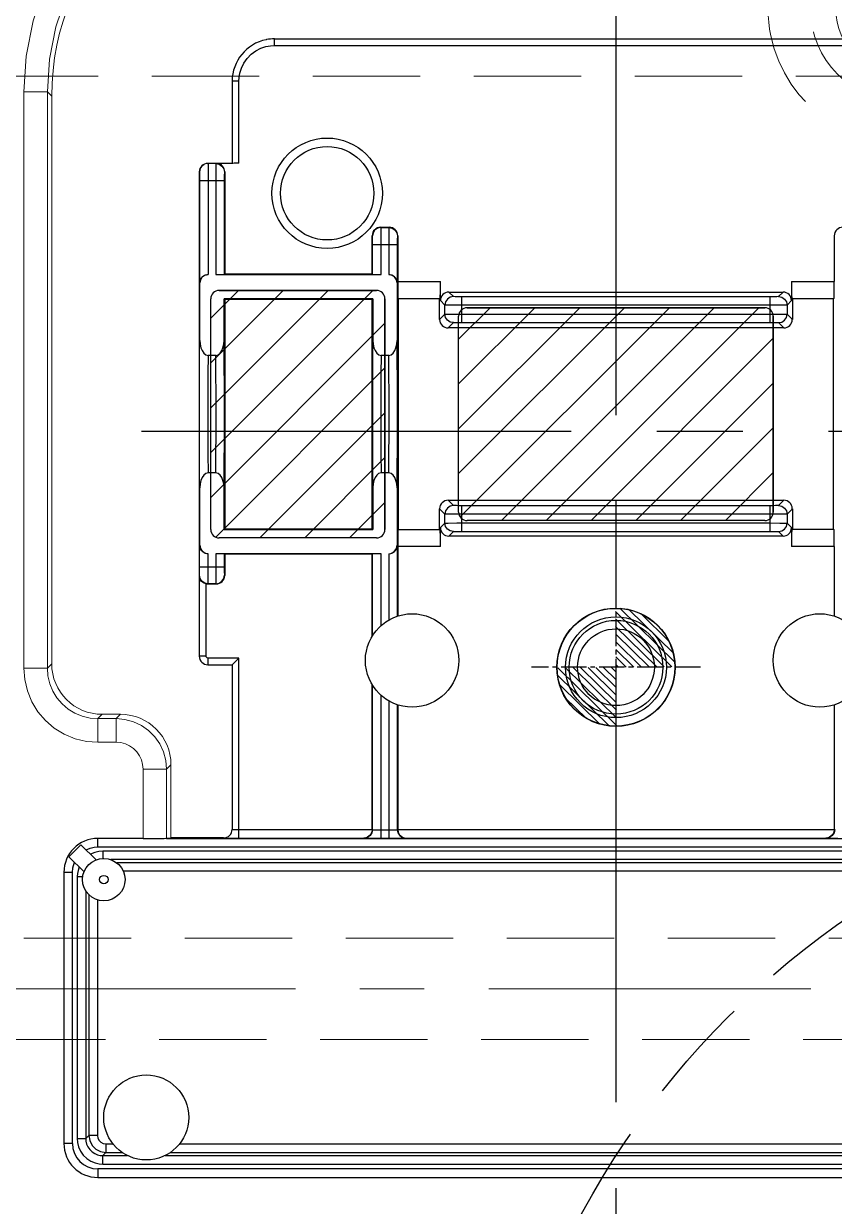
# Model space of a CAD drawing. Header units: inches. Extents: x 169168 to 170394, y -54081 to -53214.
# Drawn here: x 170054.2 to 170102.1, y -53434.4 to -53364.4 of the extents above; entities that cross this region are included whole.
import ezdxf

# ---------------------------------------------------------------- set-up
doc = ezdxf.new("R2010")
doc.units = ezdxf.units.IN
doc.header["$LTSCALE"] = 2
doc.header["$MEASUREMENT"] = 0
for name, pattern in [('CENTER', [50.8, 31.75, -6.35, 6.35, -6.35]), ('CENTER2', [1.125, 0.75, -0.125, 0.125, -0.125]), ('HIDDEN', [9.525, 6.35, -3.175])]:
    doc.linetypes.add(name, pattern=pattern)
doc.layers.get('0').update_dxf_attribs({"linetype": 'CONTINUOUS'})
for name, color, linetype in [('CAV-COR', 1, 'CONTINUOUS'), ('DEFAULT_1', 7, 'CENTER'), ('PIN', 4, 'CONTINUOUS'), ('y-cut', 7, 'CONTINUOUS'), ('文字', 1, 'CONTINUOUS')]:
    doc.layers.add(name, color=color, linetype=linetype)
for name, color, linetype, lineweight in [('WR', 122, 'HIDDEN', 18), ('截面', 191, 'CONTINUOUS', 15), ('枕位', 75, 'CONTINUOUS', 15)]:
    doc.layers.add(name, color=color, linetype=linetype, lineweight=lineweight)

# ---------------------------------------------------------------- blocks, each defined once
blk = doc.blocks.new('20160824.113842')
at = {"layer": '截面', "linetype": 'Continuous', "ltscale": 0.3}
h = blk.add_hatch(dxfattribs=at)
h.set_pattern_fill('ANSI31', color=256, scale=15, angle=180, style=0)
h.set_pattern_definition([(225, (341013.3881, -102926.3355), (1.325825215, -1.325825215), [])])
h.paths.add_polyline_path([(-25.924, -40.295, 0.414214), (-25.424, -40.795), (-7.807, -40.795, 0.414214), (-7.307, -40.295), (-7.307, -28.707, 0.414214), (-7.807, -28.207), (-25.424, -28.207, 0.414214), (-25.924, -28.707)])
h.paths.add_polyline_path([(49.745, -72.661, 0.196416), (49.888, -73.011), (54.532, -77.746, 0.201411), (54.889, -77.896), (63.155, -77.896, 0.414214), (63.655, -77.396), (63.655, -67.306, 0.414214), (63.155, -66.806), (50.245, -66.806, 0.414214), (49.745, -67.306)])
h.paths.add_polyline_path([(-40.588, -27.681), (-40.588, -41.321, 0.414214), (-40.088, -41.821), (-30.783, -41.821, 0.414214), (-30.283, -41.321), (-30.283, -27.681, 0.414214), (-30.783, -27.181), (-40.088, -27.181, 0.414214)])
h.paths.add_polyline_path([(-2.948, -41.321, 0.414214), (-2.448, -41.821), (6.857, -41.821, 0.414214), (7.357, -41.321), (7.357, -27.681, 0.414214), (6.857, -27.181), (-2.448, -27.181, 0.414214), (-2.948, -27.681)])
at = {"layer": 'y-cut', "linetype": 'ByBlock'}
for p, q in [((-40.088, -27.181), (-30.783, -27.181)), ((-40.588, -41.321), (-40.588, -27.681)), ((-30.283, -27.681), (-30.283, -41.321)), ((-25.424, -28.207), (-7.807, -28.207)), ((-25.924, -40.295), (-25.924, -28.707)), ((-7.307, -28.707), (-7.307, -40.295)), ((-7.807, -40.795), (-25.424, -40.795)), ((-30.783, -41.821), (-40.088, -41.821))]:
    blk.add_line(p, q, dxfattribs=at)
for centre, start, end in [((-40.088, -27.681), 90, 180), ((-30.783, -27.681), 0, 90), ((-25.424, -28.707), 90, 180), ((-7.807, -28.707), 0, 90), ((-25.424, -40.295), 180, 270), ((-7.807, -40.295), 270, 0), ((-40.088, -41.321), 180, 270), ((-30.783, -41.321), 270, 0)]:
    blk.add_arc(centre, 0.5, start, end, dxfattribs=at)
blk = doc.blocks.new('20140913.083227')
at = {"layer": 'WR', "linetype": 'CENTER', "ltscale": 0.2}
for p, q in [((0, 11), (0, -11)), ((-11, 0), (11, 0))]:
    blk.add_line(p, q, dxfattribs=at)
at = {"layer": 'WR', "linetype": 'HIDDEN', "ltscale": 0.5}
for radius in [8, 5.5, 4]:
    blk.add_circle((0, 0), radius, dxfattribs=at)

msp = doc.modelspace()

# ---------------------------------------------------------------- hatches: boundary and pattern name
at = {"layer": 'PIN', "linetype": 'Continuous'}
h = msp.add_hatch(dxfattribs=at)
h.set_pattern_fill('ANSI31', color=256, scale=2.545455, angle=90.5, style=0)
h.set_pattern_definition([(135.5, (170350.6116, -53418.31085), (-0.2230166, -0.22694332), [])])
h.paths.add_polyline_path([(170089.195, -53402.468), (170085.696, -53402.499, 0.414214), (170089.226, -53405.968)])
h.paths.add_polyline_path([(170089.165, -53398.968), (170089.195, -53402.468), (170092.695, -53402.438, 0.414214)])

# ---------------------------------------------------------------- linework, layer by layer
at = {"color": 8, "linetype": 'HIDDEN', "ltscale": 0.5}
msp.add_circle((170131.195, -53458.499), 50, dxfattribs=at)
at = {"layer": 'CAV-COR', "linetype": 'ByBlock'}
for p, q in [((170068.997, -53365.692), (170068.997, -53365.294)), ((170068.997, -53365.692), (170109.394, -53365.692)), ((170069, -53365.294), (170109.391, -53365.294)), ((170066.887, -53367.802), (170066.488, -53367.802)), ((170066.488, -53367.806), (170066.488, -53372.667)), ((170066.887, -53372.656), (170066.887, -53367.802)), ((170066.488, -53372.667), (170065.049, -53372.667)), ((170065.059, -53372.672), (170065.062, -53372.726)), ((170065.062, -53372.726), (170065.065, -53372.87)), ((170065.065, -53372.87), (170065.068, -53373.37)), ((170064.546, -53373.169), (170064.546, -53401.818)), ((170064.557, -53373.175), (170064.56, -53373.202)), ((170064.564, -53373.386), (170064.565, -53373.524)), ((170064.565, -53373.524), (170064.566, -53379.73)), ((170065.068, -53373.37), (170065.068, -53379.238)), ((170065.522, -53373.37), (170065.521, -53379.236)), ((170066.048, -53373.159), (170066.032, -53373.175)), ((170066.048, -53373.159), (170066.048, -53379.202)), ((170064.566, -53373.677), (170066.024, -53373.677)), ((170074.774, -53379.202), (170074.774, -53376.941)), ((170074.79, -53376.957), (170074.774, -53376.941)), ((170075.292, -53376.455), (170075.276, -53376.439)), ((170075.276, -53376.439), (170075.779, -53376.439)), ((170075.292, -53376.455), (170075.763, -53376.455)), ((170075.3, -53377.153), (170075.297, -53376.653)), ((170075.779, -53376.439), (170075.763, -53376.455)), ((170076.281, -53376.941), (170076.265, -53376.957)), ((170076.281, -53376.941), (170076.281, -53379.655)), ((170102.11, -53376.941), (170102.11, -53379.655)), ((170102.126, -53376.957), (170102.11, -53376.941)), ((170074.798, -53379.227), (170074.798, -53377.332)), ((170074.798, -53377.46), (170076.256, -53377.46)), ((170075.301, -53379.236), (170075.3, -53377.153)), ((170075.754, -53377.153), (170075.754, -53379.238)), ((170064.566, -53379.73), (170064.574, -53379.738)), ((170064.574, -53383.134), (170064.574, -53379.738)), ((170065.521, -53379.236), (170075.301, -53379.236)), ((170066.048, -53379.202), (170066.024, -53379.227)), ((170066.048, -53379.202), (170074.774, -53379.202)), ((170074.774, -53379.202), (170074.798, -53379.227)), ((170076.248, -53379.738), (170076.256, -53379.73)), ((170076.248, -53379.738), (170076.248, -53383.134)), ((170076.281, -53379.655), (170078.811, -53379.655)), ((170078.811, -53380.777), (170078.811, -53379.655)), ((170099.58, -53379.655), (170099.58, -53380.777)), ((170099.58, -53379.655), (170102.11, -53379.655)), ((170075.027, -53380.174), (170065.723, -53380.174)), ((170079.58, -53380.542), (170079.313, -53380.275)), ((170079.313, -53380.275), (170099.077, -53380.275)), ((170098.461, -53380.55), (170080.083, -53380.551)), ((170080.083, -53382.075), (170080.083, -53380.551)), ((170098.308, -53382.075), (170098.308, -53380.551)), ((170099.077, -53380.275), (170098.81, -53380.542)), ((170065.223, -53394.314), (170065.223, -53380.674)), ((170066.015, -53383.134), (170066.015, -53380.677)), ((170066.048, -53380.71), (170066.015, -53380.677)), ((170074.807, -53380.677), (170066.015, -53380.677)), ((170066.048, -53380.71), (170066.048, -53394.277)), ((170074.774, -53380.71), (170066.048, -53380.71)), ((170074.807, -53380.677), (170074.774, -53380.71)), ((170074.774, -53394.277), (170074.774, -53380.71)), ((170074.807, -53380.677), (170074.807, -53383.134)), ((170075.527, -53394.314), (170075.527, -53380.674)), ((170076.299, -53380.66), (170078.793, -53380.66)), ((170076.33, -53394.328), (170076.33, -53380.66)), ((170078.762, -53381.898), (170078.762, -53380.66)), ((170079.078, -53381.044), (170078.811, -53380.777)), ((170079.078, -53381.582), (170079.078, -53381.044)), ((170098.615, -53381.053), (170080.083, -53381.053)), ((170098.004, -53381.2), (170080.387, -53381.2)), ((170099.115, -53381.049), (170098.615, -53381.053)), ((170099.58, -53380.777), (170099.313, -53381.044)), ((170099.313, -53381.044), (170099.313, -53381.582)), ((170099.597, -53380.66), (170102.092, -53380.66)), ((170099.629, -53380.66), (170099.629, -53381.898)), ((170102.06, -53394.328), (170102.06, -53380.66)), ((170078.762, -53381.898), (170079.078, -53381.582)), ((170079.413, -53381.575), (170079.903, -53381.573)), ((170079.887, -53393.288), (170079.887, -53381.7)), ((170079.903, -53381.573), (170098.308, -53381.573)), ((170098.504, -53393.288), (170098.504, -53381.7)), ((170099.313, -53381.582), (170099.629, -53381.898)), ((170079.264, -53382.4), (170079.58, -53382.084)), ((170099.126, -53382.4), (170079.264, -53382.4)), ((170079.887, -53382.076), (170080.083, -53382.075)), ((170098.81, -53382.084), (170099.126, -53382.4)), ((170066.026, -53384.121), (170066.015, -53383.134)), ((170065.52, -53384.024), (170065.069, -53384.024)), ((170075.753, -53384.024), (170075.302, -53384.024)), ((170066.039, -53386.33), (170066.026, -53384.121)), ((170066.039, -53388.658), (170066.039, -53386.33)), ((170074.783, -53386.33), (170074.783, -53388.658)), ((170074.783, -53388.658), (170074.796, -53390.866)), ((170065.52, -53390.964), (170065.069, -53390.964)), ((170074.796, -53390.866), (170074.807, -53391.854)), ((170075.753, -53390.964), (170075.302, -53390.964)), ((170064.574, -53395.249), (170064.574, -53391.854)), ((170066.015, -53394.311), (170066.015, -53391.854)), ((170074.807, -53391.854), (170074.807, -53394.311)), ((170076.248, -53391.854), (170076.248, -53395.249)), ((170078.762, -53394.328), (170078.762, -53393.09)), ((170079.078, -53393.406), (170078.762, -53393.09)), ((170079.58, -53392.903), (170079.264, -53392.587)), ((170079.264, -53392.587), (170099.126, -53392.587)), ((170080.083, -53394.437), (170080.083, -53392.912)), ((170098.504, -53392.911), (170098.308, -53392.912)), ((170098.308, -53394.437), (170098.308, -53392.912)), ((170099.126, -53392.587), (170098.81, -53392.903)), ((170099.629, -53393.09), (170099.313, -53393.406)), ((170099.629, -53393.09), (170099.629, -53394.328)), ((170079.078, -53393.943), (170079.078, -53393.406)), ((170098.488, -53393.414), (170080.083, -53393.415)), ((170098.004, -53393.788), (170080.387, -53393.788)), ((170098.978, -53393.412), (170098.488, -53393.414)), ((170099.313, -53393.406), (170099.313, -53393.943)), ((170066.015, -53394.311), (170066.048, -53394.277)), ((170066.015, -53394.311), (170074.807, -53394.311)), ((170066.048, -53394.277), (170074.774, -53394.277)), ((170074.774, -53394.277), (170074.807, -53394.311)), ((170076.299, -53394.328), (170078.793, -53394.328)), ((170078.811, -53394.21), (170079.078, -53393.943)), ((170078.811, -53395.333), (170078.811, -53394.21)), ((170079.276, -53393.938), (170079.775, -53393.935)), ((170079.313, -53394.712), (170079.58, -53394.445)), ((170079.775, -53393.935), (170098.308, -53393.934)), ((170079.93, -53394.437), (170098.308, -53394.437)), ((170098.81, -53394.445), (170099.077, -53394.712)), ((170099.313, -53393.943), (170099.58, -53394.21)), ((170099.58, -53394.21), (170099.58, -53395.333)), ((170102.092, -53394.328), (170099.597, -53394.328)), ((170064.574, -53395.249), (170064.566, -53395.258)), ((170075.027, -53394.814), (170065.723, -53394.814)), ((170076.248, -53395.249), (170076.256, -53395.258)), ((170076.256, -53395.258), (170076.256, -53399.446)), ((170099.077, -53394.712), (170079.313, -53394.712)), ((170065.068, -53396.83), (170065.068, -53395.75)), ((170065.521, -53395.752), (170065.522, -53396.83)), ((170075.301, -53395.752), (170065.521, -53395.752)), ((170066.024, -53395.76), (170066.024, -53396.651)), ((170066.048, -53395.785), (170066.024, -53395.76)), ((170066.048, -53395.785), (170066.048, -53397.041)), ((170074.774, -53395.785), (170066.048, -53395.785)), ((170074.774, -53395.785), (170074.798, -53395.76)), ((170074.774, -53400.631), (170074.774, -53395.785)), ((170074.798, -53400.591), (170074.798, -53395.76)), ((170075.301, -53399.999), (170075.301, -53395.752)), ((170075.754, -53395.75), (170075.754, -53399.672)), ((170076.281, -53395.333), (170076.281, -53399.438)), ((170078.811, -53395.333), (170076.281, -53395.333)), ((170102.11, -53395.333), (170099.58, -53395.333)), ((170102.11, -53395.333), (170102.11, -53399.438)), ((170064.566, -53396.523), (170066.024, -53396.523)), ((170064.595, -53397.217), (170064.557, -53397.025)), ((170065.522, -53396.83), (170065.525, -53397.329)), ((170066.032, -53397.025), (170066.048, -53397.041)), ((170064.946, -53401.822), (170064.946, -53397.534)), ((170065.043, -53397.544), (170065.059, -53397.528)), ((170065.043, -53397.544), (170065.546, -53397.544)), ((170065.53, -53397.528), (170065.059, -53397.528)), ((170065.53, -53397.528), (170065.546, -53397.544)), ((170064.946, -53401.822), (170064.544, -53401.822)), ((170065.047, -53401.922), (170065.047, -53402.32)), ((170066.887, -53401.922), (170065.047, -53401.922)), ((170066.488, -53402.321), (170066.887, -53401.922)), ((170066.887, -53412.57), (170066.887, -53401.922)), ((170065.049, -53402.321), (170066.488, -53402.321)), ((170066.488, -53402.321), (170066.488, -53412.058)), ((170074.774, -53412.067), (170074.774, -53403.502)), ((170074.798, -53412.076), (170074.798, -53403.542)), ((170075.301, -53412.587), (170075.301, -53404.133)), ((170075.754, -53404.46), (170075.754, -53412.587)), ((170076.256, -53404.686), (170076.256, -53412.076)), ((170076.281, -53404.695), (170076.281, -53412.067)), ((170102.11, -53404.695), (170102.11, -53412.067)), ((170074.774, -53412.063), (170074.798, -53412.076)), ((170076.256, -53412.076), (170076.281, -53412.063)), ((170102.11, -53412.063), (170102.134, -53412.076)), ((170061.218, -53412.597), (170058.543, -53412.597)), ((170058.543, -53413.101), (170058.543, -53412.598)), ((170062.613, -53412.586), (170062.87, -53412.56)), ((170062.613, -53412.598), (170115.77, -53412.598)), ((170065.985, -53412.56), (170062.87, -53412.56)), ((170066.21, -53412.567), (170066.602, -53412.57)), ((170066.602, -53412.57), (170074.28, -53412.57)), ((170074.296, -53412.578), (170074.35, -53412.581)), ((170074.993, -53412.586), (170076.062, -53412.586)), ((170075.301, -53412.084), (170075.908, -53412.084)), ((170076.062, -53412.586), (170076.56, -53412.583)), ((170076.281, -53412.067), (170102.11, -53412.067)), ((170076.775, -53412.57), (170101.616, -53412.57)), ((170101.632, -53412.578), (170101.686, -53412.581)), ((170056.834, -53413.681), (170057.544, -53412.97)), ((170057.544, -53412.97), (170058.436, -53413.861)), ((170058.543, -53413.101), (170119.848, -53413.101)), ((170058.832, -53413.343), (170058.832, -53413.776)), ((170119.559, -53413.343), (170058.832, -53413.343)), ((170057.725, -53414.572), (170056.834, -53413.681)), ((170119.08, -53413.845), (170059.31, -53413.845)), ((170118.734, -53414.032), (170059.657, -53414.032)), ((170056.533, -53414.607), (170056.533, -53430.64)), ((170057.035, -53414.608), (170056.533, -53414.608)), ((170057.035, -53430.64), (170057.035, -53414.608)), ((170057.326, -53414.849), (170057.326, -53430.351)), ((170057.326, -53414.849), (170057.652, -53414.849)), ((170118.342, -53414.534), (170060.049, -53414.534)), ((170057.828, -53415.695), (170057.828, -53430.351)), ((170058.015, -53415.928), (170058.015, -53430.164)), ((170058.517, -53416.229), (170058.517, -53430.164)), ((170058.015, -53430.164), (170057.828, -53430.351)), ((170058.517, -53430.164), (170058.015, -53430.164)), ((170057.035, -53430.64), (170056.533, -53430.64)), ((170057.326, -53430.351), (170057.828, -53430.351)), ((170059.019, -53430.665), (170059.019, -53431.167)), ((170059.019, -53430.665), (170059.441, -53430.665)), ((170063.373, -53430.665), (170115.018, -53430.665)), ((170059.019, -53431.167), (170058.832, -53431.354)), ((170058.832, -53431.856), (170058.832, -53431.354)), ((170058.832, -53431.354), (170060.296, -53431.354)), ((170059.019, -53431.167), (170059.978, -53431.167)), ((170062.518, -53431.354), (170115.873, -53431.354)), ((170062.836, -53431.167), (170115.555, -53431.167)), ((170058.543, -53432.147), (170058.543, -53432.65)), ((170119.848, -53432.147), (170058.543, -53432.147)), ((170058.832, -53431.856), (170119.559, -53431.856)), ((170058.543, -53432.65), (170119.848, -53432.65))]:
    msp.add_line(p, q, dxfattribs=at)
for points in [[(170066.887, -53367.802), (170066.898, -53367.58), (170066.943, -53367.317), (170067.034, -53367.029), (170067.177, -53366.735), (170067.373, -53366.454), (170067.617, -53366.206), (170067.896, -53366.002), (170068.193, -53365.852), (170068.487, -53365.755), (170068.761, -53365.706), (170068.997, -53365.692)], [(170064.808, -53372.74), (170064.704, -53372.82), (170064.624, -53372.924)], [(170065.53, -53372.672), (170065.527, -53372.726), (170065.525, -53372.871), (170065.522, -53373.37)], [(170065.53, -53372.672), (170065.722, -53372.711), (170065.885, -53372.82), (170065.994, -53372.983), (170066.032, -53373.175)], [(170064.624, -53372.924), (170064.574, -53373.045), (170064.557, -53373.175)], [(170064.56, -53373.202), (170064.562, -53373.275), (170064.564, -53373.386)], [(170066.032, -53373.175), (170066.03, -53373.194), (170066.028, -53373.245), (170066.026, -53373.325), (170066.025, -53373.429), (170066.024, -53373.549), (170066.024, -53379.227)], [(170075.292, -53376.455), (170075.1, -53376.493), (170074.937, -53376.602), (170074.828, -53376.765), (170074.79, -53376.957)], [(170074.798, -53377.332), (170074.797, -53377.212), (170074.796, -53377.108), (170074.794, -53377.027), (170074.792, -53376.976), (170074.79, -53376.957)], [(170075.297, -53376.653), (170075.295, -53376.508), (170075.292, -53376.455)], [(170075.763, -53376.455), (170075.76, -53376.508), (170075.758, -53376.653), (170075.754, -53377.153)], [(170075.763, -53376.455), (170075.955, -53376.493), (170076.118, -53376.602), (170076.227, -53376.765), (170076.265, -53376.957)], [(170076.265, -53376.957), (170076.263, -53376.976), (170076.261, -53377.027), (170076.259, -53377.108), (170076.258, -53377.212), (170076.257, -53377.332), (170076.256, -53379.73)], [(170064.566, -53379.73), (170064.572, -53379.66), (170064.59, -53379.587), (170064.62, -53379.513), (170064.662, -53379.446), (170064.714, -53379.385), (170064.779, -53379.331), (170064.861, -53379.283), (170064.962, -53379.249), (170065.068, -53379.237)], [(170065.068, -53379.238), (170064.884, -53379.274), (170064.721, -53379.383), (170064.613, -53379.546), (170064.574, -53379.738)], [(170075.754, -53379.237), (170075.883, -53379.255), (170076, -53379.303), (170076.094, -53379.372), (170076.166, -53379.454), (170076.216, -53379.543), (170076.246, -53379.636), (170076.256, -53379.73)], [(170076.248, -53379.738), (170076.21, -53379.546), (170076.101, -53379.383), (170075.938, -53379.274), (170075.754, -53379.238)], [(170079.58, -53380.542), (170079.388, -53380.58), (170079.225, -53380.689), (170079.116, -53380.852), (170079.078, -53381.044)], [(170080.083, -53380.551), (170079.93, -53380.55), (170079.79, -53380.549), (170079.679, -53380.547), (170079.607, -53380.545), (170079.58, -53380.542)], [(170098.81, -53380.542), (170098.784, -53380.545), (170098.712, -53380.547), (170098.6, -53380.549), (170098.461, -53380.55)], [(170098.81, -53380.542), (170099.003, -53380.58), (170099.166, -53380.689), (170099.275, -53380.852), (170099.313, -53381.044)], [(170080.083, -53381.053), (170079.497, -53381.051), (170079.276, -53381.049), (170079.131, -53381.047), (170079.078, -53381.044)], [(170099.313, -53381.044), (170099.26, -53381.047), (170099.115, -53381.049)], [(170079.078, -53381.582), (170079.12, -53381.579), (170079.235, -53381.577), (170079.413, -53381.575)], [(170079.58, -53382.084), (170079.388, -53382.046), (170079.225, -53381.937), (170079.116, -53381.774), (170079.078, -53381.582)], [(170098.308, -53381.573), (170098.75, -53381.574), (170098.978, -53381.575), (170099.156, -53381.577), (170099.271, -53381.579), (170099.313, -53381.582)], [(170098.81, -53382.084), (170099.003, -53382.046), (170099.166, -53381.937), (170099.275, -53381.774), (170099.313, -53381.582)], [(170079.58, -53382.084), (170079.603, -53382.081), (170079.666, -53382.079), (170079.763, -53382.077), (170079.887, -53382.076)], [(170080.083, -53382.075), (170098.409, -53382.076), (170098.504, -53382.076)], [(170098.504, -53382.076), (170098.628, -53382.077), (170098.725, -53382.079), (170098.787, -53382.081), (170098.81, -53382.084)], [(170064.574, -53383.134), (170064.593, -53383.366), (170064.642, -53383.568), (170064.714, -53383.739), (170064.807, -53383.88), (170064.924, -53383.982), (170065.069, -53384.024)], [(170065.52, -53384.024), (170065.666, -53383.981), (170065.783, -53383.88), (170065.876, -53383.739), (170065.947, -53383.568), (170065.996, -53383.365), (170066.015, -53383.134)], [(170074.807, -53383.134), (170074.796, -53384.121), (170074.783, -53386.33)], [(170074.807, -53383.134), (170074.826, -53383.366), (170074.875, -53383.569), (170074.946, -53383.739), (170075.04, -53383.88), (170075.157, -53383.982), (170075.302, -53384.024)], [(170075.753, -53384.024), (170075.898, -53383.981), (170076.015, -53383.88), (170076.109, -53383.739), (170076.18, -53383.568), (170076.229, -53383.365), (170076.248, -53383.134)], [(170076.248, -53391.854), (170076.26, -53390.717), (170076.268, -53389.472), (170076.273, -53388.161), (170076.273, -53386.827), (170076.268, -53385.515), (170076.26, -53384.27), (170076.248, -53383.134)], [(170065.069, -53384.024), (170065.059, -53385.116), (170065.053, -53386.286), (170065.051, -53387.494), (170065.053, -53388.702), (170065.059, -53389.871), (170065.069, -53390.964)], [(170065.52, -53390.964), (170065.53, -53389.871), (170065.536, -53388.702), (170065.538, -53387.494), (170065.536, -53386.286), (170065.53, -53385.116), (170065.52, -53384.024)], [(170075.302, -53384.024), (170075.292, -53385.116), (170075.286, -53386.286), (170075.284, -53387.494), (170075.286, -53388.702), (170075.292, -53389.871), (170075.302, -53390.964)], [(170075.753, -53390.964), (170075.763, -53389.871), (170075.769, -53388.702), (170075.771, -53387.494), (170075.769, -53386.286), (170075.763, -53385.116), (170075.753, -53384.024)], [(170066.015, -53391.854), (170066.026, -53390.866), (170066.039, -53388.658)], [(170065.069, -53390.964), (170064.924, -53391.006), (170064.807, -53391.108), (170064.713, -53391.249), (170064.642, -53391.42), (170064.593, -53391.622), (170064.574, -53391.854)], [(170066.015, -53391.854), (170065.996, -53391.622), (170065.947, -53391.419), (170065.876, -53391.248), (170065.782, -53391.108), (170065.666, -53391.006), (170065.52, -53390.964)], [(170075.302, -53390.964), (170075.156, -53391.006), (170075.04, -53391.108), (170074.946, -53391.249), (170074.875, -53391.419), (170074.826, -53391.622), (170074.807, -53391.854)], [(170076.248, -53391.854), (170076.229, -53391.622), (170076.18, -53391.419), (170076.108, -53391.248), (170076.015, -53391.108), (170075.898, -53391.006), (170075.753, -53390.964)], [(170079.58, -53392.903), (170079.388, -53392.942), (170079.225, -53393.051), (170079.116, -53393.214), (170079.078, -53393.406)], [(170079.887, -53392.911), (170079.763, -53392.91), (170079.666, -53392.908), (170079.603, -53392.906), (170079.58, -53392.903)], [(170098.308, -53392.912), (170079.982, -53392.912), (170079.887, -53392.911)], [(170098.81, -53392.903), (170098.787, -53392.906), (170098.725, -53392.908), (170098.628, -53392.91), (170098.504, -53392.911)], [(170098.81, -53392.903), (170099.003, -53392.942), (170099.166, -53393.051), (170099.275, -53393.214), (170099.313, -53393.406)], [(170080.083, -53393.415), (170079.641, -53393.414), (170079.413, -53393.412), (170079.235, -53393.41), (170079.12, -53393.408), (170079.078, -53393.406)], [(170099.313, -53393.406), (170099.271, -53393.408), (170099.156, -53393.41), (170098.978, -53393.412)], [(170079.078, -53393.943), (170079.131, -53393.94), (170079.276, -53393.938)], [(170079.58, -53394.445), (170079.388, -53394.407), (170079.225, -53394.298), (170079.116, -53394.135), (170079.078, -53393.943)], [(170079.58, -53394.445), (170079.607, -53394.443), (170079.679, -53394.44), (170079.79, -53394.438), (170079.93, -53394.437)], [(170098.308, -53393.934), (170098.893, -53393.936), (170099.115, -53393.938), (170099.26, -53393.94), (170099.313, -53393.943)], [(170098.308, -53394.437), (170098.461, -53394.437), (170098.6, -53394.438), (170098.712, -53394.44), (170098.784, -53394.443), (170098.81, -53394.445)], [(170098.81, -53394.445), (170099.003, -53394.407), (170099.166, -53394.298), (170099.275, -53394.135), (170099.313, -53393.943)], [(170064.557, -53397.025), (170064.559, -53397.006), (170064.561, -53396.955), (170064.563, -53396.875), (170064.565, -53396.771), (170064.565, -53396.651), (170064.566, -53395.258)], [(170065.068, -53395.75), (170064.939, -53395.733), (170064.822, -53395.684), (170064.728, -53395.615), (170064.656, -53395.534), (170064.606, -53395.444), (170064.576, -53395.351), (170064.566, -53395.258)], [(170064.574, -53395.249), (170064.613, -53395.442), (170064.721, -53395.605), (170064.884, -53395.713), (170065.068, -53395.75)], [(170075.754, -53395.75), (170075.938, -53395.713), (170076.101, -53395.605), (170076.21, -53395.442), (170076.248, -53395.249)], [(170075.754, -53395.75), (170075.883, -53395.733), (170076, -53395.684), (170076.094, -53395.615), (170076.166, -53395.534), (170076.216, -53395.444), (170076.246, -53395.351), (170076.256, -53395.258)], [(170066.024, -53396.651), (170066.025, -53396.771), (170066.026, -53396.875), (170066.028, -53396.955), (170066.03, -53397.006), (170066.032, -53397.025)], [(170064.946, -53397.534), (170064.831, -53397.497), (170064.74, -53397.444), (170064.675, -53397.387), (170064.629, -53397.332), (170064.596, -53397.281), (170064.573, -53397.233), (170064.557, -53397.192), (170064.548, -53397.16), (170064.546, -53397.156)], [(170065.059, -53397.528), (170064.867, -53397.489), (170064.704, -53397.38), (170064.595, -53397.217)], [(170065.059, -53397.528), (170065.062, -53397.474), (170065.065, -53397.329), (170065.068, -53396.83)], [(170065.525, -53397.329), (170065.527, -53397.474), (170065.53, -53397.528)], [(170065.53, -53397.528), (170065.722, -53397.489), (170065.885, -53397.38), (170065.994, -53397.217), (170066.032, -53397.025)], [(170065.047, -53401.922), (170065.016, -53401.917), (170064.988, -53401.903), (170064.966, -53401.881), (170064.951, -53401.853), (170064.946, -53401.822)], [(170066.488, -53412.06), (170066.503, -53412.062), (170066.559, -53412.064), (170066.648, -53412.066), (170066.76, -53412.067), (170074.774, -53412.067)], [(170074.774, -53412.067), (170074.747, -53412.226), (170074.683, -53412.354), (170074.596, -53412.451), (170074.495, -53412.518), (170074.388, -53412.557), (170074.28, -53412.57)], [(170074.798, -53412.076), (170074.76, -53412.268), (170074.651, -53412.431), (170074.488, -53412.54), (170074.296, -53412.578)], [(170074.35, -53412.581), (170074.494, -53412.583), (170074.993, -53412.586)], [(170074.798, -53412.076), (170074.825, -53412.078), (170074.898, -53412.081), (170075.008, -53412.082), (170075.147, -53412.084), (170075.301, -53412.084)], [(170075.908, -53412.084), (170076.047, -53412.082), (170076.157, -53412.081), (170076.23, -53412.078), (170076.256, -53412.076)], [(170076.256, -53412.076), (170076.295, -53412.268), (170076.404, -53412.431), (170076.567, -53412.54), (170076.759, -53412.578)], [(170076.281, -53412.067), (170076.308, -53412.226), (170076.372, -53412.354), (170076.459, -53412.451), (170076.559, -53412.518), (170076.667, -53412.557), (170076.775, -53412.57)], [(170076.56, -53412.583), (170076.705, -53412.581), (170076.759, -53412.578)], [(170102.11, -53412.067), (170102.083, -53412.226), (170102.019, -53412.354), (170101.932, -53412.451), (170101.831, -53412.518), (170101.724, -53412.557), (170101.616, -53412.57)], [(170102.134, -53412.076), (170102.096, -53412.268), (170101.987, -53412.431), (170101.824, -53412.54), (170101.632, -53412.578)], [(170101.686, -53412.581), (170101.83, -53412.583), (170102.329, -53412.586)], [(170057.846, -53413.271), (170058.09, -53413.17), (170058.327, -53413.116), (170058.543, -53413.101)], [(170058.832, -53413.343), (170058.601, -53413.361), (170058.356, -53413.42), (170058.105, -53413.53)], [(170057.035, -53414.608), (170057.062, -53414.326), (170057.16, -53414.007)], [(170057.437, -53414.283), (170057.371, -53414.485), (170057.337, -53414.675), (170057.326, -53414.849)], [(170058.015, -53430.164), (170058.065, -53430.473), (170058.207, -53430.753), (170058.429, -53430.975), (170058.709, -53431.118), (170059.019, -53431.167)], [(170058.517, -53430.164), (170058.542, -53430.318), (170058.613, -53430.459), (170058.724, -53430.57), (170058.864, -53430.641), (170059.019, -53430.665)], [(170057.326, -53430.351), (170057.345, -53430.584), (170057.406, -53430.833), (170057.519, -53431.088), (170057.684, -53431.325), (170057.893, -53431.528), (170058.131, -53431.684), (170058.381, -53431.787), (170058.617, -53431.841), (170058.832, -53431.856)], [(170057.828, -53430.351), (170057.84, -53430.507), (170057.881, -53430.673), (170057.956, -53430.842), (170058.066, -53431.001), (170058.205, -53431.136), (170058.364, -53431.24), (170058.531, -53431.309), (170058.689, -53431.344), (170058.832, -53431.354)]]:
    msp.add_lwpolyline(points, dxfattribs=at)
for centre, radius in [((170072.11, -53374.429), 3.266), ((170072.11, -53374.429), 2.764), ((170077.135, -53402.066), 2.764), ((170089.195, -53402.468), 3.484), ((170101.255, -53402.066), 2.764), ((170089.195, -53402.468), 2.981), ((170089.195, -53402.468), 2.772), ((170089.195, -53402.468), 2.27), ((170058.895, -53415.031), 1.256), ((170058.895, -53415.031), 0.251), ((170061.407, -53429.101), 2.513)]:
    msp.add_circle(centre, radius, dxfattribs=at)
for centre, radius, start, end in [((170065.723, -53380.674), 0.5, 90, 180), ((170075.027, -53380.674), 0.5, 0, 90), ((170080.387, -53381.7), 0.5, 90, 180), ((170098.004, -53381.7), 0.5, 0, 90), ((170080.387, -53393.288), 0.5, 180, 270), ((170098.004, -53393.288), 0.5, 270, 0), ((170065.723, -53394.314), 0.5, 180, 270), ((170075.027, -53394.314), 0.5, 270, 0), ((170058.543, -53430.64), 2.01, 180, 270), ((170058.543, -53430.64), 1.507, 180, 270)]:
    msp.add_arc(centre, radius, start, end, dxfattribs=at)
for centre, major_axis, ratio, start_param, end_param in [((170069.001, -53367.807), (1.777, -1.777), 0.999695, 2.556686, 3.926839), ((170069.001, -53367.807), (-1.777, 1.777), 0.999695, -0.594772, -0.584906), ((170069.001, -53367.807), (1.777, -1.777), 0.999695, 2.356347, 2.546821), ((170065.049, -53373.169), (0.225, -0.45), 0.99981, 2.678052, 4.248696), ((170065.546, -53373.159), (0.355, 0.355), 0.999695, -0.785246, 0.651776), ((170066.887, -53372.663), (0.402, 0), 0.017455, 1.570796, 3.097789), ((170075.276, -53376.941), (0.355, -0.355), 0.999695, 2.356347, 3.926839), ((170075.779, -53376.941), (0.355, 0.355), 0.999695, -0.785246, 0.785246), ((170102.612, -53376.941), (0.355, -0.355), 0.999695, 2.356347, 3.926839), ((170065.521, -53379.227), (0.502, 0), 0.017455, -1.570796, -0.017453), ((170075.301, -53379.227), (0.502, 0), 0.017455, -3.124139, -1.570796), ((170076.299, -53379.655), (0, 1.005), 0.017455, -4.712389, -3.141593), ((170078.793, -53379.655), (0, 1.005), 0.017455, 3.141593, 4.712389), ((170099.597, -53379.655), (0, 1.005), 0.017455, -4.712389, -3.141593), ((170102.092, -53379.655), (0, 1.005), 0.017455, 3.141593, 4.712389), ((170079.314, -53380.778), (0.355, -0.355), 0.999695, 8.639532, 10.210024), ((170099.077, -53380.778), (0.355, 0.355), 0.999695, 5.497939, 7.068431), ((170079.264, -53381.897), (-0.355, -0.355), 0.999695, -0.785246, 0.785246), ((170099.126, -53381.897), (-0.355, 0.355), 0.999695, 2.356347, 3.926839), ((170079.264, -53393.09), (0.355, -0.355), 0.999695, 2.356347, 3.926839), ((170099.126, -53393.09), (0.355, 0.355), 0.999695, -0.785246, 0.785246), ((170076.299, -53395.333), (0, 1.005), 0.017455, 6.283185, 7.853982), ((170078.793, -53395.333), (0, 1.005), 0.017455, -1.570796, 0), ((170079.314, -53394.21), (-0.355, -0.355), 0.999695, 5.497939, 7.068431), ((170099.077, -53394.21), (-0.355, 0.355), 0.999695, 8.639532, 10.210024), ((170099.597, -53395.333), (0, 1.005), 0.017455, 6.283185, 7.853982), ((170102.092, -53395.333), (0, 1.005), 0.017455, -1.570796, 0), ((170065.521, -53395.76), (0.502, 0), 0.017455, 0.017453, 1.570796), ((170075.301, -53395.76), (0.502, 0), 0.017455, 1.570796, 3.124139), ((170065.546, -53397.041), (-0.355, 0.355), 0.999695, 2.356347, 3.926839), ((170065.044, -53397.041), (-0.355, -0.355), 0.999695, 0.591219, 0.785246), ((170065.049, -53401.818), (0.225, 0.45), 0.99981, -4.248696, -2.678052), ((170065.986, -53412.058), (0.45, 0.225), 0.99981, -2.03449, -0.463541), ((170058.543, -53414.607), (0, 2.01), 0.999962, 0, 1.570796), ((170061.218, -53412.585), (1.4, 0), 0.008727, -1.570796, -0.087266)]:
    msp.add_ellipse(centre, major_axis=major_axis, ratio=ratio, start_param=start_param, end_param=end_param, dxfattribs=at)
at = {"layer": 'DEFAULT_1', "color": 2, "linetype": 'CENTER', "ltscale": 0.4}
for p, q in [((170089.195, -53362.166), (170089.195, -53435.485)), ((170061.135, -53388.499), (170117.256, -53388.499))]:
    msp.add_line(p, q, dxfattribs=at)
at = {"layer": 'PIN', "linetype": 'CENTER2'}
for p, q in [((170089.195, -53397.468), (170089.195, -53407.468)), ((170094.195, -53402.468), (170084.195, -53402.468))]:
    msp.add_line(p, q, dxfattribs=at)
at = {"layer": 'PIN', "linetype": 'Continuous'}
msp.add_circle((170089.195, -53402.468), 3.5, dxfattribs=at)
at = {"layer": 'WR', "linetype": 'HIDDEN', "ltscale": 0.5}
for p, q in [((170106.195, -53367.499), (170052.195, -53367.499)), ((170127.195, -53418.499), (170052.195, -53418.499)), ((170135.195, -53424.499), (170042.195, -53424.499))]:
    msp.add_line(p, q, dxfattribs=at)
at = {"layer": 'WR', "linetype": 'CENTER', "ltscale": 0.3}
msp.add_line((170131.195, -53421.499), (170036.195, -53421.499), dxfattribs=at)
at = {"layer": '枕位', "linetype": 'ByBlock', "ltscale": 0.3}
for p, q in [((170054.163, -53368.434), (170054.163, -53402.521)), ((170054.163, -53368.434), (170055.558, -53368.434)), ((170055.558, -53368.434), (170055.558, -53402.521)), ((170055.815, -53368.692), (170055.558, -53368.434)), ((170055.815, -53368.692), (170055.815, -53402.264)), ((170055.815, -53402.264), (170055.558, -53402.521)), ((170054.163, -53402.521), (170055.558, -53402.521)), ((170058.803, -53405.252), (170058.546, -53405.51)), ((170058.546, -53406.904), (170058.546, -53405.51)), ((170058.546, -53405.51), (170059.625, -53405.51)), ((170058.803, -53405.252), (170059.882, -53405.252)), ((170059.625, -53405.51), (170059.882, -53405.252)), ((170059.625, -53406.904), (170059.625, -53405.51)), ((170058.546, -53406.904), (170059.625, -53406.904)), ((170061.218, -53408.498), (170061.218, -53412.597)), ((170061.218, -53408.498), (170062.613, -53408.498)), ((170062.613, -53408.498), (170062.87, -53408.241)), ((170062.613, -53408.498), (170062.613, -53412.586)), ((170062.87, -53408.241), (170062.87, -53412.56))]:
    msp.add_line(p, q, dxfattribs=at)
for points in [[(170070.5, -53352.097), (170068.39, -53352.233), (170066.29, -53352.646), (170064.252, -53353.333), (170062.323, -53354.281), (170060.544, -53355.469), (170058.94, -53356.875), (170057.534, -53358.479), (170056.346, -53360.259), (170055.398, -53362.188), (170054.711, -53364.225), (170054.299, -53366.324), (170054.163, -53368.434)], [(170070.5, -53353.492), (170068.567, -53353.615), (170066.646, -53353.991), (170064.781, -53354.619), (170063.017, -53355.486), (170061.389, -53356.571), (170059.922, -53357.858), (170058.636, -53359.325), (170057.551, -53360.952), (170056.684, -53362.717), (170056.057, -53364.581), (170055.681, -53366.502), (170055.558, -53368.434)], [(170054.163, -53402.521), (170054.215, -53403.197), (170054.373, -53403.867), (170054.638, -53404.51), (170054.999, -53405.1), (170055.444, -53405.622), (170055.967, -53406.068), (170056.558, -53406.43), (170057.201, -53406.694), (170057.872, -53406.852), (170058.546, -53406.904)], [(170055.558, -53402.521), (170055.592, -53402.984), (170055.699, -53403.442), (170055.878, -53403.881), (170056.124, -53404.284), (170056.427, -53404.64), (170056.783, -53404.944), (170057.186, -53405.189), (170057.625, -53405.369), (170058.084, -53405.476), (170058.546, -53405.51)], [(170059.625, -53405.51), (170060.143, -53405.557), (170060.646, -53405.693), (170061.117, -53405.913), (170061.543, -53406.212), (170061.911, -53406.58), (170062.209, -53407.006), (170062.43, -53407.477), (170062.566, -53407.979), (170062.613, -53408.498)], [(170059.625, -53406.904), (170059.901, -53406.928), (170060.17, -53407), (170060.422, -53407.117), (170060.65, -53407.276), (170060.846, -53407.473), (170061.005, -53407.7), (170061.123, -53407.952), (170061.194, -53408.221), (170061.218, -53408.498)]]:
    msp.add_lwpolyline(points, dxfattribs=at)
for centre, major_axis in [((170070.872, -53368.806), (-10.687, 10.687)), ((170058.826, -53402.241), (-2.137, -2.137)), ((170059.859, -53408.264), (2.137, 2.137))]:
    msp.add_ellipse(centre, major_axis=major_axis, ratio=0.992433, start_param=-0.7816, end_param=0.7816, dxfattribs=at)

# ---------------------------------------------------------------- block references
at = {"layer": 'WR', "linetype": 'ByBlock'}
msp.add_blockref('20140913.083227', (170106.195, -53363.499), dxfattribs=at)
at = {"layer": '文字', "linetype": 'ByBlock'}
msp.add_blockref('20160824.113842', (170105.811, -53352.993), dxfattribs=at)

doc.saveas('drawing.dxf')
